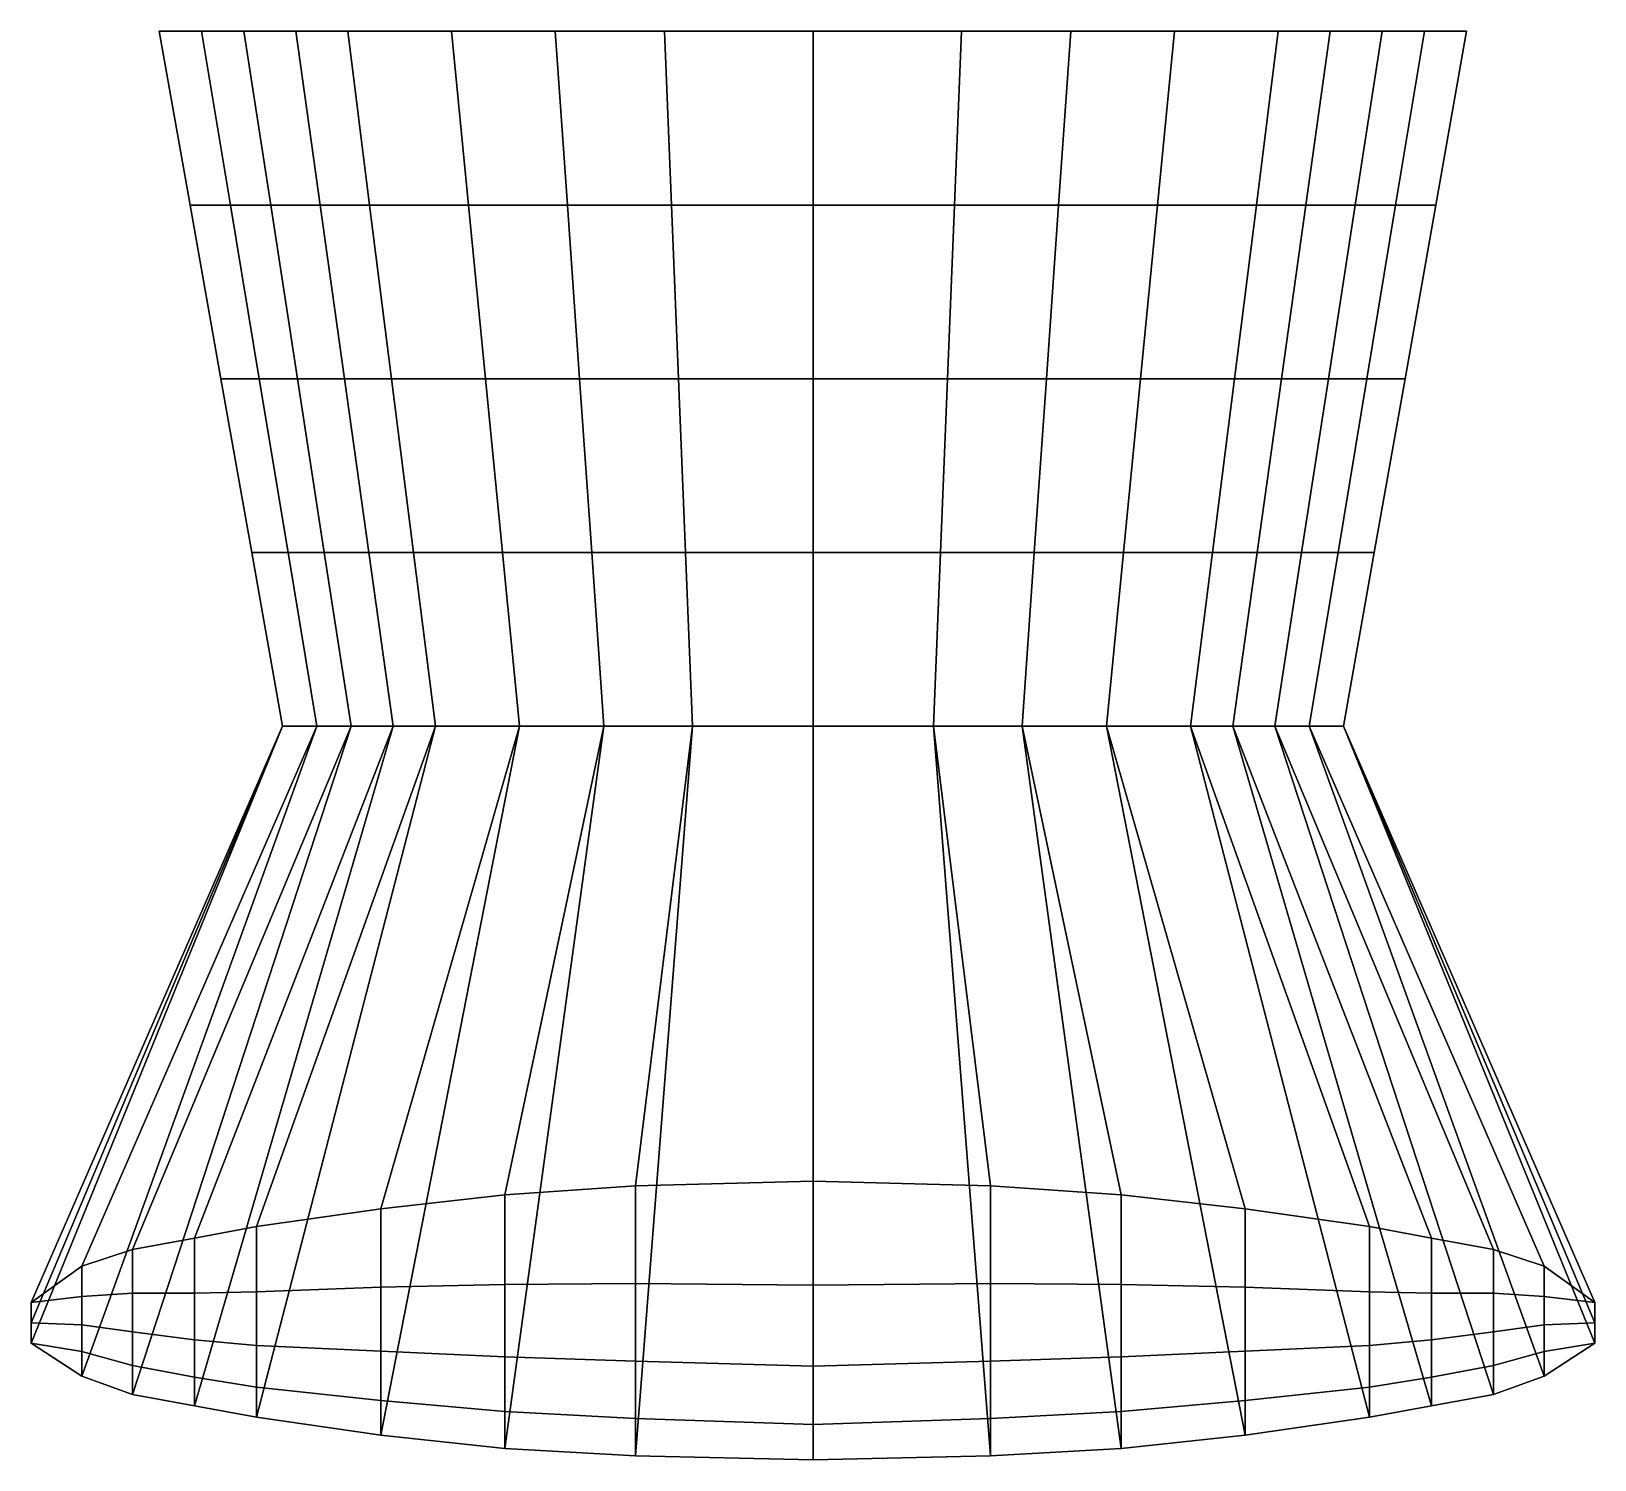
# Model space of a CAD drawing. Extents: x -10.5 to 11.1, y -19.7 to 0.
import ezdxf

# ---------------------------------------------------------------- set-up
doc = ezdxf.new("R2010")
doc.units = 0
doc.layers.add('METAL', color=190, linetype='CONTINUOUS')

msp = doc.modelspace()

# ---------------------------------------------------------------- meshes
at = {"layer": 'METAL'}
mesh = msp.add_polyface(dxfattribs=at)
corners = [(-7.884, -4.793, 2.21), (-7.884, -4.793, 1.669), (-7.459, -7.19, 1.833), (-7.459, -7.19, 2.332), (-7.566, 0, 1.363), (-8.15, 0, 1.383), (-8.15, 0, 2.977), (-7.566, 0, 3.463), (-6.134, 0, 1.363), (-6.85, 0, 1.363), (-6.85, 0, 3.797), (-6.134, 0, 4.131), (-7.196, -2.397, -0.548), (-6.826, -4.793, -0.232), (-7.355, -4.793, 0.251), (-7.753, -2.397, -0.031), (-6.826, -4.793, 3.617), (-7.355, -4.793, 3.171), (-6.958, -7.19, 3.219), (-6.457, -7.19, 3.63), (-8.734, 0, 1.337), (-8.734, 0, 1.927), (-7.884, -4.793, 1.128), (-8.309, -2.397, 0.907), (-6.514, -2.397, -0.874), (-6.178, -4.793, -0.538), (-6.178, -4.793, 3.922), (-5.842, -7.19, 3.912), (-8.734, 0, 1.927), (-8.734, 0, 1.337), (-8.309, -2.397, 1.486), (-8.309, -2.397, 2.064), (-6.457, -7.19, 0.078), (-6.958, -7.19, 0.524), (-8.15, 0, -0.211), (-7.566, 0, -0.738), (-6.85, 0, -1.072), (-6.134, 0, -1.406), (-5.832, -2.397, -1.201), (-7.566, 0, 3.463), (-8.15, 0, 2.977), (-7.753, -2.397, 3.092), (-7.196, -2.397, 3.569), (-6.134, 0, 4.131), (-6.85, 0, 3.797), (-6.514, -2.397, 3.896), (-5.832, -2.397, 4.223), (-7.459, -7.19, 1.334), (-8.734, 0, 0.746), (-5.842, -7.19, -0.204), (-7.566, 0, -0.738), (-8.15, 0, -0.211), (-6.134, 0, -1.406), (-6.85, 0, -1.072), (-8.734, 0, 0.746)]
mesh.append_faces([[corners[k] for k in face] for face in [(0, 1, 2, 3), (4, 5, 6, 7), (8, 9, 10, 11), (12, 13, 14, 15), (16, 17, 18, 19), (5, 20, 21, 6), (15, 14, 22, 23), (17, 0, 3, 18), (9, 4, 7, 10), (24, 25, 13, 12), (26, 16, 19, 27), (28, 29, 30, 31), (31, 30, 1, 0), (13, 32, 33, 14), (15, 34, 35, 12), (24, 36, 37, 38), (39, 40, 41, 42), (42, 41, 17, 16), (43, 44, 45, 46), (14, 33, 47, 22), (23, 48, 34, 15), (40, 28, 31, 41), (41, 31, 0, 17), (25, 49, 32, 13), (12, 35, 36, 24), (44, 39, 42, 45), (45, 42, 16, 26), (1, 22, 47, 2), (4, 50, 51, 5), (8, 52, 53, 9), (5, 51, 54, 20), (9, 53, 50, 4), (29, 48, 23, 30), (30, 23, 22, 1)]])
mesh = msp.add_polyface(dxfattribs=at)
corners = [(-6.134, 0, -1.406), (-6.134, 0, 1.363), (-4.702, 0, 1.363), (-4.702, 0, -1.923), (-5.227, -7.19, -0.486), (-5.529, -4.793, -0.843), (-4.232, -4.793, -1.317), (-3.997, -7.19, -0.923), (-4.232, -4.793, 4.702), (-5.529, -4.793, 4.228), (-5.227, -7.19, 4.194), (-3.997, -7.19, 4.632), (-3.27, 0, -2.306), (-3.27, 0, 1.371), (-1.764, 0, 1.393), (-1.764, 0, -2.528), (-2.767, -7.19, -1.247), (-2.935, -4.793, -1.668), (-1.571, -4.793, -1.871), (-1.474, -7.19, -1.435), (-5.832, -2.397, -1.201), (-6.178, -4.793, -0.538), (-6.514, -2.397, -0.874), (-6.178, -4.793, 3.922), (-5.842, -7.19, 3.912), (-2.935, -4.793, 5.068), (-1.571, -4.793, 5.312), (-1.667, -2.397, 5.382), (-3.102, -2.397, 5.122), (-4.467, -2.397, 4.729), (0.285, 0, 1.404), (0.285, 0, -2.637), (0.285, -4.793, -1.972), (0.285, -7.19, -1.527), (0.285, -4.793, 5.432), (0.285, -2.397, 5.511), (-6.134, 0, -1.406), (-4.702, 0, -1.923), (-4.467, -2.397, -1.708), (-4.702, 0, 4.648), (-6.134, 0, 4.131), (-5.832, -2.397, 4.223), (-3.102, -2.397, -2.084), (-3.27, 0, -2.306), (-1.764, 0, -2.528), (-1.667, -2.397, -2.301), (-5.842, -7.19, -0.204), (-6.514, -2.397, 3.896), (-2.767, -7.19, 4.97), (-1.474, -7.19, 5.195), (-1.764, 0, 5.314), (-3.27, 0, 5.048), (0.285, 0, -2.637), (0.285, -2.397, -2.408), (0.285, -7.19, 5.306), (0.285, 0, 5.445), (-6.134, 0, 4.131), (-4.702, 0, 4.648), (-3.27, 0, 5.048), (-1.764, 0, 5.314), (0.285, 0, 5.445)]
mesh.append_faces([[corners[k] for k in face] for face in [(0, 1, 2, 3), (4, 5, 6, 7), (8, 9, 10, 11), (12, 13, 14, 15), (3, 2, 13, 12), (16, 17, 18, 19), (20, 5, 21, 22), (9, 23, 24, 10), (25, 26, 27, 28), (8, 25, 28, 29), (15, 14, 30, 31), (19, 18, 32, 33), (26, 34, 35, 27), (20, 36, 37, 38), (5, 20, 38, 6), (39, 40, 41, 29), (29, 41, 9, 8), (42, 43, 44, 45), (17, 42, 45, 18), (38, 37, 43, 42), (6, 38, 42, 17), (5, 4, 46, 21), (41, 47, 23, 9), (48, 49, 26, 25), (50, 51, 28, 27), (11, 48, 25, 8), (51, 39, 29, 28), (45, 44, 52, 53), (18, 45, 53, 32), (49, 54, 34, 26), (55, 50, 27, 35), (56, 57, 2, 1), (58, 59, 14, 13), (57, 58, 13, 2), (59, 60, 30, 14)]])
mesh = msp.add_polyface(dxfattribs=at)
corners = [(6.704, 0, -1.406), (5.272, 0, -1.923), (5.272, 0, 1.363), (6.704, 0, 1.363), (4.802, -4.793, -1.317), (6.099, -4.793, -0.843), (5.797, -7.19, -0.486), (4.567, -7.19, -0.923), (5.797, -7.19, 4.194), (6.099, -4.793, 4.228), (4.802, -4.793, 4.702), (4.567, -7.19, 4.632), (3.84, 0, -2.306), (2.334, 0, -2.528), (2.334, 0, 1.393), (3.84, 0, 1.371), (2.141, -4.793, -1.871), (3.505, -4.793, -1.668), (3.337, -7.19, -1.247), (2.044, -7.19, -1.435), (6.412, -7.19, 3.912), (6.748, -4.793, 3.922), (2.237, -2.397, 5.382), (2.141, -4.793, 5.312), (3.505, -4.793, 5.068), (3.672, -2.397, 5.122), (5.037, -2.397, 4.729), (0.285, 0, -2.637), (0.285, 0, 1.404), (0.285, -4.793, -1.972), (0.285, -7.19, -1.527), (0.285, -2.397, 5.511), (0.285, -4.793, 5.432), (5.272, 0, -1.923), (6.704, 0, -1.406), (6.402, -2.397, -1.201), (5.037, -2.397, -1.708), (6.402, -2.397, 4.223), (6.704, 0, 4.131), (5.272, 0, 4.648), (2.334, 0, -2.528), (3.84, 0, -2.306), (3.672, -2.397, -2.084), (2.237, -2.397, -2.301), (6.412, -7.19, -0.204), (6.748, -4.793, -0.538), (2.044, -7.19, 5.195), (3.337, -7.19, 4.97), (3.84, 0, 5.048), (2.334, 0, 5.314), (0.285, 0, -2.637), (0.285, -2.397, -2.408), (0.285, -7.19, 5.306), (0.285, 0, 5.445), (5.272, 0, 4.648), (6.704, 0, 4.131), (2.334, 0, 5.314), (3.84, 0, 5.048), (0.285, 0, 5.445)]
mesh.append_faces([[corners[k] for k in face] for face in [(0, 1, 2, 3), (4, 5, 6, 7), (8, 9, 10, 11), (12, 13, 14, 15), (1, 12, 15, 2), (16, 17, 18, 19), (17, 4, 7, 18), (20, 21, 9, 8), (22, 23, 24, 25), (25, 24, 10, 26), (13, 27, 28, 14), (29, 16, 19, 30), (31, 32, 23, 22), (33, 34, 35, 36), (36, 35, 5, 4), (37, 38, 39, 26), (9, 37, 26, 10), (40, 41, 42, 43), (43, 42, 17, 16), (41, 33, 36, 42), (42, 36, 4, 17), (44, 6, 5, 45), (23, 46, 47, 24), (25, 48, 49, 22), (24, 47, 11, 10), (26, 39, 48, 25), (50, 40, 43, 51), (51, 43, 16, 29), (32, 52, 46, 23), (22, 49, 53, 31), (2, 54, 55, 3), (14, 56, 57, 15), (15, 57, 54, 2), (28, 58, 56, 14)]])
mesh = msp.add_polyface(dxfattribs=at)
corners = [(8.72, 0, 2.977), (8.72, 0, 1.383), (8.136, 0, 1.363), (8.136, 0, 3.463), (7.42, 0, 3.797), (7.42, 0, 1.363), (6.704, 0, 1.363), (6.704, 0, 4.131), (7.925, -4.793, 0.251), (7.396, -4.793, -0.232), (7.766, -2.397, -0.548), (8.322, -2.397, -0.031), (6.748, -4.793, -0.538), (6.099, -4.793, -0.843), (6.402, -2.397, -1.201), (7.084, -2.397, -0.874), (7.528, -7.19, 3.219), (7.925, -4.793, 3.171), (7.396, -4.793, 3.617), (7.026, -7.19, 3.63), (9.303, 0, 1.927), (9.303, 0, 1.337), (8.454, -4.793, 1.128), (8.879, -2.397, 0.907), (8.029, -7.19, 2.332), (8.454, -4.793, 2.21), (6.748, -4.793, 3.922), (6.412, -7.19, 3.912), (9.303, 0, 0.746), (9.303, 0, 1.337), (8.879, -2.397, 1.486), (8.454, -4.793, 1.669), (7.528, -7.19, 0.524), (7.026, -7.19, 0.078), (8.136, 0, -0.738), (8.72, 0, -0.211), (6.704, 0, -1.406), (7.42, 0, -1.072), (8.322, -2.397, 3.092), (8.72, 0, 2.977), (8.136, 0, 3.463), (7.766, -2.397, 3.569), (7.084, -2.397, 3.896), (7.42, 0, 3.797), (6.704, 0, 4.131), (6.402, -2.397, 4.223), (6.099, -4.793, 4.228), (8.029, -7.19, 1.334), (8.879, -2.397, 2.064), (9.303, 0, 1.927), (6.412, -7.19, -0.204), (8.029, -7.19, 1.833), (8.72, 0, -0.211), (8.136, 0, -0.738), (7.42, 0, -1.072), (6.704, 0, -1.406), (9.303, 0, 0.746)]
mesh.append_faces([[corners[k] for k in face] for face in [(0, 1, 2, 3), (4, 5, 6, 7), (8, 9, 10, 11), (12, 13, 14, 15), (16, 17, 18, 19), (20, 21, 1, 0), (22, 8, 11, 23), (24, 25, 17, 16), (3, 2, 5, 4), (9, 12, 15, 10), (19, 18, 26, 27), (23, 28, 29, 30), (22, 23, 30, 31), (32, 33, 9, 8), (34, 35, 11, 10), (36, 37, 15, 14), (38, 39, 40, 41), (17, 38, 41, 18), (42, 43, 44, 45), (26, 42, 45, 46), (47, 32, 8, 22), (35, 28, 23, 11), (48, 49, 39, 38), (25, 48, 38, 17), (33, 50, 12, 9), (37, 34, 10, 15), (41, 40, 43, 42), (18, 41, 42, 26), (25, 24, 51, 31), (52, 53, 2, 1), (54, 55, 6, 5), (56, 52, 1, 21), (53, 54, 5, 2), (49, 48, 30, 29), (48, 25, 31, 30)]])
mesh = msp.add_polyface(dxfattribs=at)
corners = [(-3.997, -7.19, -0.923), (-4.232, -4.793, -1.317), (-2.935, -4.793, -1.668), (-2.767, -7.19, -1.247), (-3.762, -9.587, -0.415), (-4.924, -9.587, -0.031), (-5.227, -7.19, -0.486), (-4.924, -9.587, 4.084), (-3.762, -9.587, 4.468), (-3.997, -7.19, 4.632), (-5.227, -7.19, 4.194), (-7.034, -9.587, 1.569), (-7.034, -9.587, 2.008), (-7.459, -7.19, 1.833), (-7.459, -7.19, 1.334), (-1.474, -7.19, -1.435), (-1.378, -9.587, -0.865), (-2.6, -9.587, -0.7), (-6.457, -7.19, 0.078), (-6.087, -9.587, 0.465), (-6.56, -9.587, 0.857), (-6.958, -7.19, 0.524), (-5.506, -9.587, 0.217), (-5.842, -7.19, -0.204), (-6.56, -9.587, 3.227), (-6.087, -9.587, 3.588), (-6.457, -7.19, 3.63), (-6.958, -7.19, 3.219), (-5.506, -9.587, 3.836), (-5.842, -7.19, 3.912), (-2.6, -9.587, 4.766), (-1.378, -9.587, 4.963), (-1.474, -7.19, 5.195), (-2.767, -7.19, 4.97), (-7.034, -9.587, 2.446), (-7.459, -7.19, 2.332), (0.285, -7.19, -1.527), (0.285, -9.587, -0.946), (0.285, -9.587, 5.061), (0.285, -7.19, 5.306), (-7.391, -16.489, 1.683), (-5.679, -16.244, 2.193), (-5.679, -19.367, -4.294), (-7.391, -19.121, -3.783), (-3.966, -16.053, 2.589), (-2.165, -15.927, 2.851), (-3.966, -19.549, -4.673), (-9.104, -18.804, -3.125), (-9.802, -18.553, -2.605), (-9.802, -17.038, 0.544), (-9.104, -16.806, 1.024), (-8.248, -18.962, -3.454), (-8.248, -16.648, 1.353), (-10.5, -18.098, -1.659), (-10.5, -17.536, -0.493), (0.285, -15.864, 2.98), (-10.5, -17.817, -1.076)]
mesh.append_faces([[corners[k] for k in face] for face in [(0, 1, 2, 3), (0, 4, 5, 6), (7, 8, 9, 10), (11, 12, 13, 14), (15, 16, 17, 3), (3, 17, 4, 0), (18, 19, 20, 21), (6, 5, 22, 23), (24, 25, 26, 27), (28, 7, 10, 29), (30, 31, 32, 33), (8, 30, 33, 9), (21, 20, 11, 14), (34, 24, 27, 35), (23, 22, 19, 18), (25, 28, 29, 26), (36, 37, 16, 15), (31, 38, 39, 32), (8, 7, 40, 41), (5, 4, 42, 43), (31, 30, 44, 45), (30, 8, 41, 44), (4, 17, 46, 42), (20, 19, 47, 48), (25, 24, 49, 50), (22, 5, 43, 51), (7, 28, 52, 40), (11, 20, 48, 53), (24, 34, 54, 49), (19, 22, 51, 47), (28, 25, 50, 52), (38, 31, 45, 55), (12, 34, 35, 13), (12, 11, 53, 56), (54, 34, 12, 56)]])
mesh = msp.add_polyface(dxfattribs=at)
corners = [(8.029, -7.19, 1.334), (8.454, -4.793, 1.128), (8.454, -4.793, 1.669), (8.029, -7.19, 1.833), (5.494, -9.587, -0.031), (4.332, -9.587, -0.415), (4.567, -7.19, -0.923), (5.797, -7.19, -0.486), (4.567, -7.19, 4.632), (4.332, -9.587, 4.468), (5.494, -9.587, 4.084), (5.797, -7.19, 4.194), (8.029, -7.19, 2.332), (7.604, -9.587, 2.446), (7.604, -9.587, 2.008), (3.17, -9.587, -0.7), (1.948, -9.587, -0.865), (2.044, -7.19, -1.435), (3.337, -7.19, -1.247), (7.13, -9.587, 0.857), (6.657, -9.587, 0.465), (7.026, -7.19, 0.078), (7.528, -7.19, 0.524), (6.075, -9.587, 0.217), (6.412, -7.19, -0.204), (7.026, -7.19, 3.63), (6.657, -9.587, 3.588), (7.13, -9.587, 3.227), (7.528, -7.19, 3.219), (6.075, -9.587, 3.836), (6.412, -7.19, 3.912), (2.044, -7.19, 5.195), (1.948, -9.587, 4.963), (3.17, -9.587, 4.766), (3.337, -7.19, 4.97), (7.604, -9.587, 1.569), (0.285, -9.587, -0.946), (0.285, -7.19, -1.527), (0.285, -7.19, 5.306), (0.285, -9.587, 5.061), (10.372, -17.038, 0.544), (11.07, -17.537, -0.492), (8.818, -16.648, 1.353), (9.674, -16.807, 1.024), (6.249, -16.244, 2.193), (7.961, -16.49, 1.683), (4.536, -16.053, 2.589), (2.735, -15.927, 2.851), (6.249, -19.367, -4.294), (4.536, -19.549, -4.673), (7.961, -19.121, -3.783), (8.818, -18.962, -3.454), (10.372, -18.553, -2.604), (9.674, -18.804, -3.124), (11.07, -18.098, -1.659), (0.285, -15.864, 2.98), (11.07, -17.817, -1.076)]
mesh.append_faces([[corners[k] for k in face] for face in [(0, 1, 2, 3), (4, 5, 6, 7), (8, 9, 10, 11), (12, 13, 14, 3), (15, 16, 17, 18), (5, 15, 18, 6), (19, 20, 21, 22), (23, 4, 7, 24), (25, 26, 27, 28), (11, 10, 29, 30), (31, 32, 33, 34), (34, 33, 9, 8), (35, 19, 22, 0), (28, 27, 13, 12), (20, 23, 24, 21), (30, 29, 26, 25), (16, 36, 37, 17), (38, 39, 32, 31), (13, 27, 40, 41), (26, 29, 42, 43), (10, 9, 44, 45), (9, 33, 46, 44), (33, 32, 47, 46), (15, 5, 48, 49), (5, 4, 50, 48), (4, 23, 51, 50), (20, 19, 52, 53), (27, 26, 43, 40), (19, 35, 54, 52), (29, 10, 45, 42), (23, 20, 53, 51), (32, 39, 55, 47), (35, 0, 3, 14), (14, 13, 41, 56), (54, 35, 14, 56)]])
mesh = msp.add_polyface(dxfattribs=at)
corners = [(-2.6, -9.587, -0.7), (-1.378, -9.587, -0.865), (-2.165, -19.654, -4.892), (-3.966, -19.549, -4.673), (0.285, -9.587, -0.946), (0.285, -19.706, -5), (-2.165, -19.139, -2.965), (-2.165, -19.654, -4.892), (0.285, -19.706, -5), (0.285, -19.219, -3.018), (-3.966, -19.039, -2.858), (-3.966, -19.549, -4.673), (-5.679, -18.889, -2.67), (-5.679, -19.367, -4.294), (-7.391, -18.706, -2.415), (-7.391, -19.121, -3.783), (-8.248, -18.567, -2.25), (-8.248, -18.962, -3.454), (-9.104, -18.408, -2.085), (-9.104, -18.804, -3.125), (-9.802, -18.211, -1.823), (-9.802, -18.553, -2.605), (-10.5, -18.098, -1.659), (-2.165, -18.347, -1.032), (0.285, -18.417, -1.027), (-2.165, -17.276, 0.907), (0.285, -17.298, 0.973), (-2.165, -15.927, 2.851), (0.285, -15.864, 2.98), (-3.966, -18.286, -1.043), (-3.966, -17.291, 0.773), (-3.966, -16.053, 2.589), (-5.679, -18.209, -1.047), (-5.679, -17.327, 0.574), (-5.679, -16.244, 2.193), (-7.391, -18.129, -1.047), (-7.391, -17.39, 0.319), (-7.391, -16.489, 1.683), (-8.248, -18.05, -1.047), (-8.248, -17.41, 0.154), (-8.248, -16.648, 1.353), (-9.104, -17.943, -1.047), (-9.104, -17.409, -0.011), (-9.104, -16.806, 1.024), (-9.802, -17.845, -1.037), (-9.802, -17.453, -0.249), (-9.802, -17.038, 0.544), (-10.5, -17.536, -0.493), (-10.5, -17.817, -1.076)]
mesh.append_faces([[corners[k] for k in face] for face in [(0, 1, 2, 3), (1, 4, 5, 2), (6, 7, 8, 9), (10, 11, 7, 6), (12, 13, 11, 10), (14, 15, 13, 12), (16, 17, 15, 14), (18, 19, 17, 16), (20, 21, 19, 18), (21, 20, 22, 22), (23, 6, 9, 24), (25, 23, 24, 26), (27, 25, 26, 28), (29, 10, 6, 23), (30, 29, 23, 25), (31, 30, 25, 27), (32, 12, 10, 29), (33, 32, 29, 30), (34, 33, 30, 31), (35, 14, 12, 32), (36, 35, 32, 33), (37, 36, 33, 34), (38, 16, 14, 35), (39, 38, 35, 36), (40, 39, 36, 37), (41, 18, 16, 38), (42, 41, 38, 39), (43, 42, 39, 40), (44, 20, 18, 41), (45, 44, 41, 42), (46, 45, 42, 43), (45, 47, 48, 44), (45, 46, 47, 47), (44, 48, 22, 20)]])
mesh = msp.add_polyface(dxfattribs=at)
corners = [(0.285, -9.587, -0.946), (1.948, -9.587, -0.865), (2.735, -19.654, -4.892), (0.285, -19.706, -5), (3.17, -9.587, -0.7), (4.536, -19.549, -4.673), (11.07, -18.098, -1.659), (10.372, -18.211, -1.822), (10.372, -18.553, -2.604), (9.674, -18.408, -2.085), (9.674, -18.804, -3.124), (8.818, -18.567, -2.25), (8.818, -18.962, -3.454), (7.961, -18.706, -2.415), (7.961, -19.121, -3.783), (6.249, -18.889, -2.67), (6.249, -19.367, -4.294), (4.536, -19.039, -2.858), (4.536, -19.549, -4.673), (2.735, -19.139, -2.965), (2.735, -19.654, -4.892), (0.285, -19.219, -3.018), (0.285, -19.706, -5), (10.372, -17.845, -1.037), (11.07, -17.817, -1.076), (10.372, -17.454, -0.248), (11.07, -17.537, -0.492), (10.372, -17.038, 0.544), (9.674, -17.943, -1.047), (9.674, -17.409, -0.011), (9.674, -16.807, 1.024), (8.818, -18.05, -1.047), (8.818, -17.41, 0.154), (8.818, -16.648, 1.353), (7.961, -18.129, -1.047), (7.961, -17.391, 0.319), (7.961, -16.49, 1.683), (6.249, -18.209, -1.047), (6.249, -17.327, 0.574), (6.249, -16.244, 2.193), (4.536, -18.286, -1.043), (4.536, -17.291, 0.773), (4.536, -16.053, 2.589), (2.735, -18.347, -1.032), (2.735, -17.276, 0.907), (2.735, -15.927, 2.851), (0.285, -18.417, -1.027), (0.285, -17.298, 0.973), (0.285, -15.864, 2.98)]
mesh.append_faces([[corners[k] for k in face] for face in [(0, 1, 2, 3), (1, 4, 5, 2), (6, 7, 8, 8), (9, 10, 8, 7), (11, 12, 10, 9), (13, 14, 12, 11), (15, 16, 14, 13), (17, 18, 16, 15), (19, 20, 18, 17), (21, 22, 20, 19), (23, 7, 6, 24), (25, 23, 24, 26), (26, 27, 25, 25), (28, 9, 7, 23), (29, 28, 23, 25), (30, 29, 25, 27), (31, 11, 9, 28), (32, 31, 28, 29), (33, 32, 29, 30), (34, 13, 11, 31), (35, 34, 31, 32), (36, 35, 32, 33), (37, 15, 13, 34), (38, 37, 34, 35), (39, 38, 35, 36), (40, 17, 15, 37), (41, 40, 37, 38), (42, 41, 38, 39), (43, 19, 17, 40), (44, 43, 40, 41), (45, 44, 41, 42), (46, 21, 19, 43), (47, 46, 43, 44), (48, 47, 44, 45)]])

doc.saveas('drawing.dxf')
